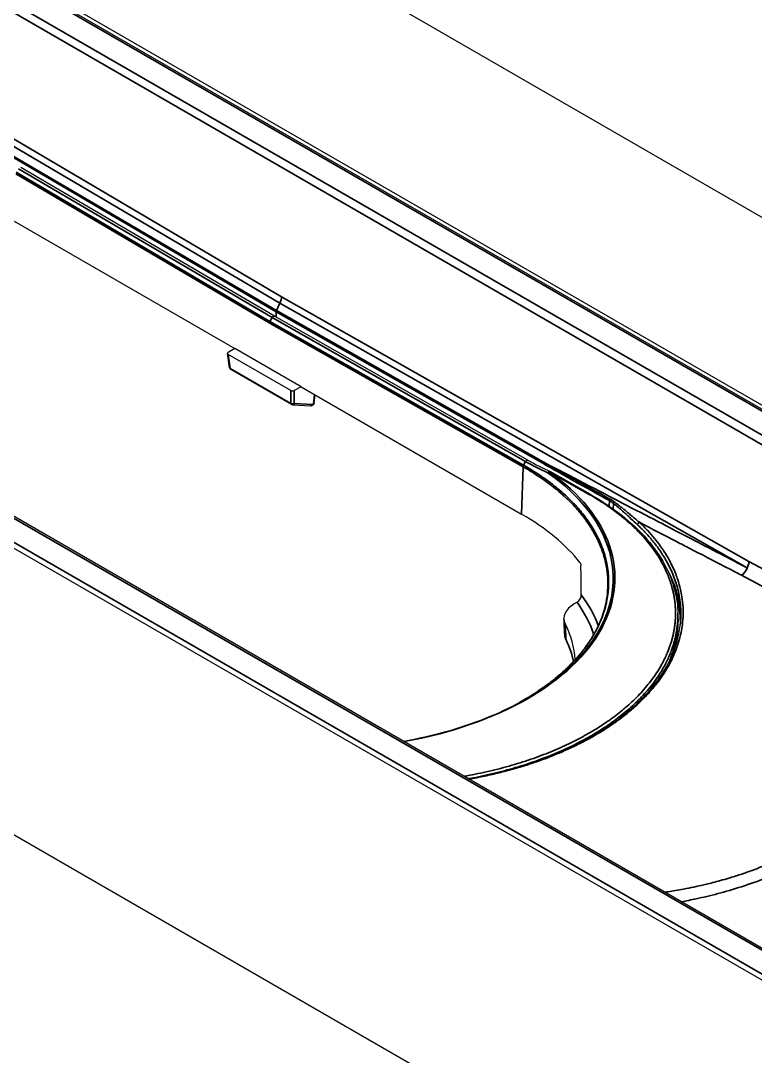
# Model space of a CAD drawing. Header units: millimetres. Extents: x 101 to 3000, y 150 to 4305.
# Drawn here: x 1871.9 to 1919.1, y 1235.2 to 1301.6 of the extents above; entities that cross this region are included whole.
import ezdxf

# ---------------------------------------------------------------- set-up
doc = ezdxf.new("R2010")
doc.units = ezdxf.units.MM
doc.header["$LTSCALE"] = 15
doc.layers.add('_Sichtbarkanten', color=7, linetype='Continuous', lineweight=25)
doc.layers.add('Sichtbar schmal (ISO)', color=7, linetype='Continuous', lineweight=35)

msp = doc.modelspace()

# ---------------------------------------------------------------- linework, layer by layer
at = {"layer": '_Sichtbarkanten'}
for p, q in [((1636.03, 1452.698), (2166.36, 1146.511)), ((1577.694, 1419.017), (2108.024, 1112.831)), ((1679.518, 1415.26), (2101.671, 1171.53)), ((1680.206, 1415.129), (2101.288, 1172.017)), ((2071.698, 1154.236), (1649.564, 1397.955)), ((2069.31, 1153.554), (1648.227, 1396.666)), ((1888.223, 1282.662), (1871.944, 1292.22)), ((1871.533, 1288.765), (1885.693, 1280.59)), ((1904.502, 1273.422), (1888.223, 1282.662)), ((1885.693, 1280.59), (1885.258, 1280.339)), ((1889.935, 1278.141), (1885.693, 1280.59)), ((1885.352, 1279.362), (1885.215, 1280.271)), ((1889.289, 1277.89), (1885.258, 1280.217)), ((1889.32, 1277.007), (1885.426, 1279.255)), ((1889.935, 1278.141), (1889.501, 1277.89)), ((1889.935, 1278.141), (1904.095, 1269.965)), ((1890.788, 1277.089), (1890.845, 1277.615)), ((1889.386, 1276.987), (1890.555, 1276.913)), ((1890.64, 1276.932), (1890.714, 1276.975)), ((1908.504, 1271.234), (1905.936, 1272.691)), ((1907.653, 1264.299), (1907.469, 1264.194)), ((1914.124, 1263.605), (1914.132, 1263.266))]:
    msp.add_line(p, q, dxfattribs=at)
for centre, start, end in [((1885.501, 1279.385), 188.61675, 240), ((1889.395, 1277.136), 240, 266.37495), ((1890.565, 1277.062), 266.37495, 300), ((1890.639, 1277.105), 300, 353.78661), ((1905.862, 1272.56), 60.43491, 65.65538)]:
    msp.add_arc(centre, 0.15, start, end, dxfattribs=at)
for centre, major_axis, ratio, start_param, end_param in [((1885.365, 1280.278), (-0.151, 0), 0.572981, 5.501585, 7.064785), ((1889.395, 1277.952), (0.15, 0), 0.581753, 3.930789, 5.493989), ((1904.428, 1273.292), (0.074, 0.13), 0.582198, 6.283093, 6.283157), ((1891.039, 1262.427), (18.464, 0), 0.57735, 0.427822, 0.785398), ((839.537, 743.733), (-647.369, -1359.085), 0.625473, 2.236585, 2.238006), ((1909.062, 1263.269), (-2.252, 0.007), 0.578781, 5.499969, 6.565392), ((1891.039, 1260.284), (16.5, 0), 0.57735, 0.0341, 0.27957), ((1909.113, 1262.233), (-2.252, -0.002), 0.574098, 0.02699, 0.027)]:
    msp.add_ellipse(centre, major_axis=major_axis, ratio=ratio, start_param=start_param, end_param=end_param, dxfattribs=at)
for points in [[(1904.502, 1273.422), (1904.978, 1273.152), (1905.453, 1272.91), (1905.924, 1272.697)], [(1911.948, 1268.866), (1911.949, 1268.865), (1911.951, 1268.863), (1911.953, 1268.862)], [(1913.347, 1266.575), (1913.973, 1265.488), (1914.298, 1264.345), (1914.311, 1263.201)], [(1909.629, 1265.244), (1909.629, 1265.244), (1909.629, 1265.244), (1909.629, 1265.244)], [(1906.861, 1262.196), (1906.845, 1262.543), (1906.828, 1262.89), (1906.811, 1263.237)], [(1906.954, 1261.841), (1906.899, 1261.954), (1906.867, 1262.075), (1906.861, 1262.196)], [(1911.068, 1257.526), (1911.068, 1257.526), (1911.068, 1257.526), (1911.068, 1257.526)]]:
    msp.add_open_spline(points, degree=3, dxfattribs=at)
for points, knots in [([(1908.504, 1271.234), (1909.968, 1270.404), (1911.209, 1269.421), (1913.035, 1267.313), (1913.656, 1266.165), (1914.052, 1264.539), (1914.114, 1264.072), (1914.124, 1263.605)], [0, 0, 0, 0, 0.825738, 0.825738, 1.637023, 1.637023, 1.958081, 1.958081, 1.958081, 1.958081]), ([(1907.839, 1266.85), (1907.839, 1266.85), (1907.84, 1266.85), (1907.848, 1266.839), (1907.857, 1266.824), (1907.873, 1266.79), (1907.88, 1266.771), (1907.891, 1266.734), (1907.895, 1266.714), (1907.9, 1266.679), (1907.901, 1266.665), (1907.901, 1266.652)], [0.09312207, 0.09312207, 0.09312207, 0.09312207, 0.0933825, 0.0933825, 0.10135692, 0.10135692, 0.10933134, 0.10933134, 0.11701044, 0.11701044, 0.12271899, 0.12271899, 0.12271899, 0.12271899]), ([(1903.96, 1257.871), (1905.369, 1258.654), (1906.573, 1259.573), (1908.402, 1261.553), (1909.046, 1262.639), (1909.522, 1264.234), (1909.608, 1264.74), (1909.629, 1265.244)], [0.018928, 0.018928, 0.018928, 0.018928, 0.802236, 0.802236, 1.590138, 1.590138, 1.948863, 1.948863, 1.948863, 1.948863]), ([(1907.653, 1264.299), (1907.689, 1264.32), (1907.731, 1264.355), (1907.795, 1264.425), (1907.83, 1264.472), (1907.876, 1264.558), (1907.898, 1264.612), (1907.919, 1264.696), (1907.925, 1264.741), (1907.925, 1264.778)], [0.23076191, 0.23076191, 0.23076191, 0.23076191, 0.25125977, 0.25125977, 0.27133575, 0.27133575, 0.29054459, 0.29054459, 0.30703041, 0.30703041, 0.30703041, 0.30703041]), ([(1900.688, 1252.969), (1901.441, 1253.101), (1902.179, 1253.26), (1904.765, 1253.925), (1906.523, 1254.587), (1909.547, 1256.173), (1910.85, 1257.117), (1912.85, 1259.158), (1913.569, 1260.282), (1914.184, 1262.077), (1914.305, 1262.744), (1914.319, 1263.409)], [2.157913, 2.157913, 2.157913, 2.157913, 2.470961, 2.470961, 3.290454, 3.290454, 4.108917, 4.108917, 4.926753, 4.926753, 5.395592, 5.395592, 5.395592, 5.395592]), ([(1906.954, 1261.841), (1907.031, 1261.683), (1907.101, 1261.524), (1907.225, 1261.204), (1907.28, 1261.044), (1907.366, 1260.755), (1907.399, 1260.627), (1907.428, 1260.499)], [2.0824225, 2.0824225, 2.0824225, 2.0824225, 2.1347084, 2.1347084, 2.1869942, 2.1869942, 2.2283581, 2.2283581, 2.2283581, 2.2283581]), ([(1896.506, 1255.383), (1898.372, 1255.714), (1900.17, 1256.217), (1902.583, 1257.178), (1903.352, 1257.538), (1904.064, 1257.928)], [2.44429, 2.44429, 2.44429, 2.44429, 3.223444, 3.223444, 3.617145, 3.617145, 3.617145, 3.617145])]:
    msp.add_open_spline(points, degree=3, knots=knots, dxfattribs=at)
at = {"layer": 'Sichtbar schmal (ISO)'}
for p, q in [((2101.484, 1171.511), (1679.331, 1415.241)), ((1678.005, 1414.465), (2100.139, 1170.746)), ((2099.874, 1170.292), (1677.74, 1414.011)), ((2071.511, 1154.217), (1649.377, 1397.936)), ((1648.032, 1397.171), (2070.185, 1153.441)), ((1888.582, 1283.508), (1858.595, 1301.142)), ((1888.684, 1283.916), (1858.699, 1301.549)), ((1888.338, 1282.941), (1871.215, 1292.997)), ((1888.358, 1283.023), (1871.236, 1293.078)), ((1887.901, 1282.233), (1871.623, 1291.801)), ((1887.934, 1282.335), (1871.656, 1291.903)), ((1888.075, 1282.577), (1871.795, 1292.136)), ((1888.684, 1283.916), (1918.678, 1266.92)), ((1888.358, 1283.023), (1888.582, 1283.508)), ((1888.582, 1283.508), (1918.579, 1266.511)), ((1888.075, 1282.577), (1887.934, 1282.335)), ((1904.354, 1273.338), (1888.075, 1282.577)), ((1888.338, 1282.941), (1888.333, 1282.6)), ((1888.338, 1282.941), (1905.457, 1273.228)), ((1888.358, 1283.023), (1905.476, 1273.31)), ((1904.186, 1273.001), (1887.901, 1282.233)), ((1904.218, 1273.104), (1887.934, 1282.335)), ((1885.395, 1279.313), (1885.258, 1280.217)), ((1889.289, 1277.065), (1885.395, 1279.313)), ((1889.289, 1277.89), (1889.289, 1277.065)), ((1889.501, 1277.89), (1889.501, 1277.065)), ((1890.744, 1277.033), (1890.81, 1277.636)), ((1889.501, 1277.065), (1890.671, 1276.991)), ((1890.671, 1276.991), (1890.744, 1277.033)), ((1904.354, 1273.338), (1904.218, 1273.104)), ((1904.186, 1273.001), (1904.095, 1269.965)), ((1908.429, 1271.227), (1905.861, 1272.683)), ((1909.73, 1270.824), (1909.725, 1270.471)), ((1909.984, 1270.652), (1909.979, 1270.292)), ((1918.678, 1266.92), (1922.539, 1264.836)), ((1918.215, 1266.035), (1922.076, 1263.951))]:
    msp.add_line(p, q, dxfattribs=at)
for centre, major_axis, ratio, start_param, end_param in [((1888.153, 1283.62), (0.375, 0.65), 0.577352, 4.868915, 5.480336), ((1888.444, 1283), (-0.075, -0.13), 0.57735, 4.868915, 5.480336), ((1885.501, 1279.385), (-0.148, -0.022), 0.572981, 0, 0.694991), ((1885.501, 1279.385), (-0.075, -0.13), 0.57735, 5.585054, 6.283185), ((1889.395, 1277.136), (-0.15, 0), 0.67324, 0.789196, 2.352396), ((1889.395, 1277.136), (-0.075, -0.13), 0.57735, 5.585054, 6.283185), ((1889.395, 1277.136), (-0.009, -0.15), 0.813153, 0, 1.123685), ((1890.565, 1277.062), (-0.009, -0.15), 0.813153, 0, 1.123685), ((1890.565, 1277.062), (0.075, -0.13), 0.57735, 0, 0.698132), ((1890.639, 1277.105), (0.075, -0.13), 0.57735, 0, 0.698132), ((1890.639, 1277.105), (0.149, -0.016), 0.605022, 5.563476, 6.283185), ((1904.428, 1273.292), (0.074, 0.13), 0.582198, 0, 1.549104), ((1908.135, 1315.563), (-4.502, 44.162), 0.521453, 2.786666, 2.847999), ((1905.563, 1273.287), (-0.074, -0.13), 0.58244, 4.864556, 5.475994), ((1924.783, 1263.087), (-25.423, 13.802), 0.016308, 0.716048, 0.946005), ((1927.941, 1261.56), (-28.797, 15.473), 0.013737, 0.68337, 0.894993), ((1891.041, 1265.766), (19.042, 0.143), 0.57229, 5.001346, 6.957741), ((1891.041, 1265.731), (18.938, 0.142), 0.572276, 5.466356, 6.957755), ((1904.292, 1273.058), (0.075, 0.13), 0.580795, 1.551922, 2.31988), ((1905.862, 1272.56), (-0.086, -0.123), 0.640065, 3.98264, 4.750121), ((1905.862, 1272.56), (0.074, 0.13), 0.582367, 0, 0.780997), ((1908.43, 1271.104), (0.074, 0.13), 0.582367, 6.283184, 7.064181), ((1909.836, 1270.883), (-0.073, -0.131), 0.586814, 4.677713, 5.471919), ((1910.1, 1270.705), (-0.094, -0.117), 0.590518, 4.735465, 5.573398), ((1895.041, 1262.917), (20.034, 0.149), 0.572328, 0.714604, 0.714608), ((1911.663, 1269.317), (-0.103, -0.109), 0.704324, 4.16724, 5.628773), ((1895.04, 1262.915), (19.697, 0.148), 0.57229, 0.456854, 0.457129), ((1918.148, 1266.625), (0.356, 0.66), 0.595228, 4.005283, 5.463511), ((1918.148, 1266.625), (0.37, 0.653), 0.5825, 4.864211, 5.475653), ((1918.148, 1266.625), (-0.345, -0.666), 0.585968, 0.853958, 1.700946), ((1891.039, 1260.58), (18.385, 0), 0.57735, 0.210865, 0.406654), ((1891.039, 1260.284), (18.01, 0), 0.57735, 0.189361, 0.39646), ((383.366, 363.075), (-916.059, -2044.368), 0.596974, 2.270824, 2.271362), ((1909.113, 1262.233), (-2.252, -0.002), 0.574098, 0.027, 0.273983), ((1907.089, 1261.907), (-0.135, -0.066), 0.786089, 5.935437, 6.283185), ((1891.039, 1259.302), (16.521, 0), 0.57735, 0.125962, 0.273772)]:
    msp.add_ellipse(centre, major_axis=major_axis, ratio=ratio, start_param=start_param, end_param=end_param, dxfattribs=at)
for points, knots in [([(1888.075, 1282.577), (1888.082, 1282.589), (1888.089, 1282.599), (1888.097, 1282.609), (1888.106, 1282.618), (1888.114, 1282.627), (1888.123, 1282.635), (1888.132, 1282.643), (1888.141, 1282.649), (1888.15, 1282.654), (1888.159, 1282.66), (1888.168, 1282.664), (1888.177, 1282.666), (1888.186, 1282.668), (1888.194, 1282.669), (1888.202, 1282.668), (1888.21, 1282.668), (1888.217, 1282.666), (1888.223, 1282.662), (1888.223, 1282.662), (1888.223, 1282.662), (1888.223, 1282.662)], [0, 0, 0, 0, 0.1111111, 0.1111111, 0.1111111, 0.2222222, 0.2222222, 0.2222222, 0.3333333, 0.3333333, 0.3333333, 0.4444444, 0.4444444, 0.4444444, 0.5555556, 0.5555556, 0.5555556, 0.6666667, 0.6666667, 0.6666667, 0.6672932, 0.6672932, 0.6672932, 0.6672932]), ([(1903.961, 1257.872), (1904.046, 1257.919), (1904.131, 1257.967), (1904.215, 1258.015), (1904.396, 1258.12), (1904.574, 1258.227), (1904.747, 1258.335), (1904.889, 1258.424), (1905.029, 1258.514), (1905.165, 1258.606), (1905.336, 1258.72), (1905.503, 1258.837), (1905.665, 1258.955), (1905.792, 1259.047), (1905.916, 1259.141), (1906.037, 1259.235), (1906.195, 1259.359), (1906.349, 1259.484), (1906.498, 1259.612), (1906.609, 1259.707), (1906.718, 1259.803), (1906.824, 1259.9), (1906.969, 1260.033), (1907.108, 1260.167), (1907.243, 1260.303), (1907.339, 1260.4), (1907.432, 1260.497), (1907.522, 1260.596), (1907.652, 1260.737), (1907.776, 1260.879), (1907.894, 1261.023), (1907.975, 1261.121), (1908.053, 1261.22), (1908.128, 1261.319), (1908.241, 1261.468), (1908.348, 1261.619), (1908.449, 1261.77), (1908.515, 1261.868), (1908.578, 1261.967), (1908.638, 1262.066), (1908.733, 1262.222), (1908.821, 1262.379), (1908.904, 1262.538), (1908.954, 1262.636), (1909.003, 1262.734), (1909.049, 1262.833), (1909.125, 1262.995), (1909.194, 1263.159), (1909.256, 1263.323), (1909.292, 1263.42), (1909.327, 1263.517), (1909.359, 1263.614), (1909.414, 1263.782), (1909.462, 1263.951), (1909.503, 1264.12), (1909.526, 1264.215), (1909.547, 1264.31), (1909.566, 1264.405), (1909.599, 1264.578), (1909.626, 1264.752), (1909.644, 1264.925), (1909.654, 1265.018), (1909.662, 1265.111), (1909.668, 1265.203), (1909.679, 1265.38), (1909.683, 1265.557), (1909.679, 1265.734), (1909.677, 1265.823), (1909.672, 1265.913), (1909.666, 1266.003), (1909.654, 1266.182), (1909.634, 1266.362), (1909.606, 1266.541), (1909.592, 1266.627), (1909.577, 1266.713), (1909.56, 1266.799), (1909.523, 1266.981), (1909.479, 1267.162), (1909.426, 1267.342), (1909.402, 1267.424), (1909.377, 1267.507), (1909.349, 1267.589), (1909.288, 1267.771), (1909.219, 1267.952), (1909.141, 1268.133), (1909.107, 1268.211), (1909.072, 1268.289), (1909.035, 1268.366), (1908.948, 1268.55), (1908.853, 1268.732), (1908.752, 1268.909), (1908.709, 1268.983), (1908.665, 1269.056), (1908.621, 1269.128), (1908.514, 1269.3), (1908.403, 1269.467), (1908.288, 1269.626), (1908.229, 1269.708), (1908.169, 1269.789), (1908.108, 1269.868), (1908.003, 1270.004), (1907.896, 1270.135), (1907.788, 1270.261), (1907.692, 1270.373), (1907.595, 1270.481), (1907.498, 1270.584), (1907.422, 1270.666), (1907.346, 1270.745), (1907.271, 1270.821), (1907.109, 1270.984), (1906.951, 1271.133), (1906.796, 1271.273), (1906.787, 1271.281), (1906.779, 1271.289), (1906.77, 1271.296), (1906.606, 1271.442), (1906.446, 1271.578), (1906.287, 1271.707), (1906.192, 1271.783), (1906.098, 1271.857), (1906.004, 1271.929), (1905.94, 1271.978), (1905.876, 1272.026), (1905.813, 1272.073), (1905.657, 1272.188), (1905.502, 1272.297), (1905.353, 1272.399), (1905.204, 1272.501), (1905.059, 1272.595), (1904.922, 1272.682), (1904.785, 1272.768), (1904.656, 1272.847), (1904.538, 1272.918), (1904.42, 1272.988), (1904.313, 1273.05), (1904.218, 1273.104)], [0.4724257, 0.4724257, 0.4724257, 0.4724257, 0.4777754, 0.4777754, 0.4777754, 0.4893617, 0.4893617, 0.4893617, 0.4988219, 0.4988219, 0.4988219, 0.5106383, 0.5106383, 0.5106383, 0.5198637, 0.5198637, 0.5198637, 0.5319149, 0.5319149, 0.5319149, 0.5409076, 0.5409076, 0.5409076, 0.5531915, 0.5531915, 0.5531915, 0.5619457, 0.5619457, 0.5619457, 0.5744681, 0.5744681, 0.5744681, 0.5829877, 0.5829877, 0.5829877, 0.5957447, 0.5957447, 0.5957447, 0.6040232, 0.6040232, 0.6040232, 0.6170213, 0.6170213, 0.6170213, 0.6250636, 0.6250636, 0.6250636, 0.6382979, 0.6382979, 0.6382979, 0.6460972, 0.6460972, 0.6460972, 0.6595745, 0.6595745, 0.6595745, 0.6671372, 0.6671372, 0.6671372, 0.6808511, 0.6808511, 0.6808511, 0.68817, 0.68817, 0.68817, 0.7021277, 0.7021277, 0.7021277, 0.7092092, 0.7092092, 0.7092092, 0.7234043, 0.7234043, 0.7234043, 0.7302377, 0.7302377, 0.7302377, 0.7446809, 0.7446809, 0.7446809, 0.7512943, 0.7512943, 0.7512943, 0.7659574, 0.7659574, 0.7659574, 0.7722799, 0.7722799, 0.7722799, 0.787234, 0.787234, 0.787234, 0.7934964, 0.7934964, 0.7934964, 0.8085106, 0.8085106, 0.8085106, 0.8163147, 0.8163147, 0.8163147, 0.8297872, 0.8297872, 0.8297872, 0.8416999, 0.8416999, 0.8416999, 0.8510638, 0.8510638, 0.8510638, 0.8712347, 0.8712347, 0.8712347, 0.8723404, 0.8723404, 0.8723404, 0.893617, 0.893617, 0.893617, 0.9062396, 0.9062396, 0.9062396, 0.9148936, 0.9148936, 0.9148936, 0.9361702, 0.9361702, 0.9361702, 0.9574468, 0.9574468, 0.9574468, 0.9787234, 0.9787234, 0.9787234, 1, 1, 1, 1]), ([(1909.629, 1265.244), (1909.635, 1265.379), (1909.637, 1265.515), (1909.633, 1265.65), (1909.627, 1265.919), (1909.603, 1266.188), (1909.561, 1266.455), (1909.519, 1266.723), (1909.459, 1266.99), (1909.381, 1267.254), (1909.304, 1267.519), (1909.21, 1267.781), (1909.097, 1268.043), (1908.984, 1268.305), (1908.852, 1268.566), (1908.708, 1268.817), (1908.564, 1269.068), (1908.408, 1269.307), (1908.246, 1269.532), (1908.084, 1269.757), (1907.917, 1269.967), (1907.747, 1270.166), (1907.576, 1270.365), (1907.402, 1270.552), (1907.231, 1270.724), (1907.061, 1270.896), (1906.895, 1271.052), (1906.732, 1271.198), (1906.568, 1271.344), (1906.408, 1271.48), (1906.249, 1271.608), (1906.09, 1271.737), (1905.933, 1271.858), (1905.777, 1271.973), (1905.621, 1272.088), (1905.467, 1272.197), (1905.318, 1272.298), (1905.169, 1272.4), (1905.025, 1272.494), (1904.888, 1272.58), (1904.752, 1272.667), (1904.623, 1272.746), (1904.505, 1272.816), (1904.387, 1272.886), (1904.281, 1272.947), (1904.186, 1273.001)], [0.6914239, 0.6914239, 0.6914239, 0.6914239, 0.7021277, 0.7021277, 0.7021277, 0.7234043, 0.7234043, 0.7234043, 0.7446809, 0.7446809, 0.7446809, 0.7659574, 0.7659574, 0.7659574, 0.787234, 0.787234, 0.787234, 0.8085106, 0.8085106, 0.8085106, 0.8297872, 0.8297872, 0.8297872, 0.8510638, 0.8510638, 0.8510638, 0.8723404, 0.8723404, 0.8723404, 0.893617, 0.893617, 0.893617, 0.9148936, 0.9148936, 0.9148936, 0.9361702, 0.9361702, 0.9361702, 0.9574468, 0.9574468, 0.9574468, 0.9787234, 0.9787234, 0.9787234, 1, 1, 1, 1]), ([(1905.781, 1272.611), (1905.786, 1272.621), (1905.792, 1272.631), (1905.799, 1272.64), (1905.805, 1272.649), (1905.812, 1272.658), (1905.82, 1272.665), (1905.828, 1272.673), (1905.836, 1272.679), (1905.844, 1272.684), (1905.852, 1272.69), (1905.86, 1272.694), (1905.868, 1272.697), (1905.877, 1272.7), (1905.885, 1272.702), (1905.893, 1272.703), (1905.901, 1272.703), (1905.908, 1272.702), (1905.915, 1272.7), (1905.918, 1272.699), (1905.921, 1272.698), (1905.924, 1272.697)], [0, 0, 0, 0, 0.1, 0.1, 0.1, 0.2, 0.2, 0.2, 0.3, 0.3, 0.3, 0.4, 0.4, 0.4, 0.5, 0.5, 0.5, 0.6, 0.6, 0.6, 0.6423932, 0.6423932, 0.6423932, 0.6423932]), ([(1900.406, 1253.132), (1900.522, 1253.152), (1900.851, 1253.211), (1901.455, 1253.33), (1902.204, 1253.499), (1902.932, 1253.683), (1903.645, 1253.884), (1904.352, 1254.105), (1905.031, 1254.339), (1905.668, 1254.579), (1906.274, 1254.827), (1906.853, 1255.084), (1907.397, 1255.345), (1907.902, 1255.606), (1908.376, 1255.868), (1908.828, 1256.136), (1909.267, 1256.415), (1909.705, 1256.712), (1910.14, 1257.03), (1910.564, 1257.366), (1910.977, 1257.72), (1911.378, 1258.096), (1911.763, 1258.492), (1912.125, 1258.904), (1912.46, 1259.33), (1912.771, 1259.774), (1913.036, 1260.208), (1913.236, 1260.583), (1913.387, 1260.905), (1913.505, 1261.187), (1913.6, 1261.439), (1913.677, 1261.673), (1913.744, 1261.898), (1913.802, 1262.125), (1913.852, 1262.352), (1913.893, 1262.58), (1913.927, 1262.808), (1913.951, 1263.037), (1913.968, 1263.266), (1913.975, 1263.495), (1913.975, 1263.723), (1913.966, 1263.952), (1913.948, 1264.181), (1913.922, 1264.41), (1913.888, 1264.635), (1913.845, 1264.867), (1913.787, 1265.12), (1913.709, 1265.41), (1913.602, 1265.741), (1913.464, 1266.098), (1913.297, 1266.472), (1913.092, 1266.868), (1912.836, 1267.297), (1912.534, 1267.74), (1912.199, 1268.173), (1911.846, 1268.58), (1911.494, 1268.948), (1911.149, 1269.277), (1910.817, 1269.571), (1910.493, 1269.839), (1910.17, 1270.091), (1909.83, 1270.34), (1909.445, 1270.606), (1908.982, 1270.904), (1908.623, 1271.117), (1908.429, 1271.227)], [0.3741698, 0.3741698, 0.3741698, 0.3741698, 0.38, 0.39, 0.4, 0.41, 0.42, 0.43, 0.44, 0.45, 0.46, 0.47, 0.48, 0.49, 0.5, 0.51, 0.52, 0.53, 0.54, 0.55, 0.56, 0.57, 0.58, 0.59, 0.6, 0.61, 0.62, 0.63, 0.64, 0.65, 0.66, 0.67, 0.68, 0.69, 0.7, 0.71, 0.72, 0.73, 0.74, 0.75, 0.76, 0.77, 0.78, 0.79, 0.8, 0.81, 0.82, 0.83, 0.84, 0.85, 0.86, 0.87, 0.88, 0.89, 0.9, 0.91, 0.92, 0.93, 0.94, 0.95, 0.96, 0.97, 0.98, 0.99, 1, 1, 1, 1]), ([(1909.73, 1270.824), (1909.761, 1270.807), (1909.792, 1270.789), (1909.822, 1270.769), (1909.834, 1270.762), (1909.846, 1270.754), (1909.857, 1270.746), (1909.874, 1270.735), (1909.89, 1270.723), (1909.907, 1270.711), (1909.933, 1270.693), (1909.959, 1270.673), (1909.984, 1270.652)], [0, 0, 0, 0, 0.3629213, 0.3629213, 0.3629213, 0.5, 0.5, 0.5, 0.6950832, 0.6950832, 0.6950832, 1, 1, 1, 1]), ([(1909.762, 1270.931), (1909.806, 1270.906), (1909.851, 1270.88), (1909.895, 1270.851), (1909.94, 1270.822), (1909.984, 1270.791), (1910.029, 1270.758)], [0, 0, 0, 0, 0.5, 0.5, 0.5, 1, 1, 1, 1]), ([(1909.984, 1270.652), (1910.197, 1270.481), (1910.394, 1270.313), (1910.578, 1270.151), (1910.762, 1269.989), (1910.933, 1269.834), (1911.092, 1269.687), (1911.251, 1269.541), (1911.398, 1269.402), (1911.535, 1269.274)], [0, 0, 0, 0, 0.3333333, 0.3333333, 0.3333333, 0.6666667, 0.6666667, 0.6666667, 1, 1, 1, 1]), ([(1910.029, 1270.758), (1910.11, 1270.697), (1910.189, 1270.637), (1910.265, 1270.577), (1910.336, 1270.522), (1910.406, 1270.468), (1910.474, 1270.414), (1910.532, 1270.368), (1910.589, 1270.322), (1910.644, 1270.277), (1910.655, 1270.269), (1910.665, 1270.26), (1910.675, 1270.252), (1910.75, 1270.191), (1910.823, 1270.132), (1910.894, 1270.073), (1910.975, 1270.006), (1911.054, 1269.94), (1911.13, 1269.876), (1911.148, 1269.861), (1911.165, 1269.847), (1911.182, 1269.833), (1911.25, 1269.775), (1911.317, 1269.719), (1911.382, 1269.663), (1911.475, 1269.584), (1911.565, 1269.508), (1911.651, 1269.435)], [0, 0, 0, 0, 0.122778, 0.122778, 0.122778, 0.236478, 0.236478, 0.236478, 0.333333, 0.333333, 0.333333, 0.35135, 0.35135, 0.35135, 0.482502, 0.482502, 0.482502, 0.632881, 0.632881, 0.632881, 0.666667, 0.666667, 0.666667, 0.803535, 0.803535, 0.803535, 1, 1, 1, 1]), ([(1911.651, 1269.435), (1911.808, 1269.289), (1911.97, 1269.129), (1912.134, 1268.956), (1912.151, 1268.938), (1912.168, 1268.919), (1912.186, 1268.901), (1912.333, 1268.744), (1912.481, 1268.576), (1912.628, 1268.396), (1912.657, 1268.362), (1912.685, 1268.327), (1912.713, 1268.292), (1912.849, 1268.121), (1912.985, 1267.94), (1913.117, 1267.747), (1913.156, 1267.691), (1913.195, 1267.633), (1913.233, 1267.574), (1913.353, 1267.392), (1913.469, 1267.198), (1913.581, 1266.993), (1913.627, 1266.909), (1913.672, 1266.822), (1913.716, 1266.734), (1913.813, 1266.538), (1913.905, 1266.334), (1913.989, 1266.119), (1914.035, 1266.001), (1914.079, 1265.88), (1914.12, 1265.756), (1914.188, 1265.553), (1914.248, 1265.342), (1914.298, 1265.121), (1914.332, 1264.97), (1914.362, 1264.815), (1914.386, 1264.657), (1914.42, 1264.442), (1914.443, 1264.222), (1914.455, 1264.002), (1914.464, 1263.838), (1914.466, 1263.674), (1914.462, 1263.51), (1914.457, 1263.293), (1914.441, 1263.077), (1914.414, 1262.861), (1914.393, 1262.695), (1914.366, 1262.529), (1914.332, 1262.363), (1914.289, 1262.151), (1914.236, 1261.94), (1914.172, 1261.73), (1914.12, 1261.562), (1914.062, 1261.394), (1913.998, 1261.227), (1913.918, 1261.021), (1913.829, 1260.817), (1913.729, 1260.614), (1913.647, 1260.447), (1913.559, 1260.282), (1913.464, 1260.117), (1913.35, 1259.921), (1913.227, 1259.726), (1913.094, 1259.533), (1912.982, 1259.37), (1912.863, 1259.207), (1912.737, 1259.047), (1912.591, 1258.861), (1912.436, 1258.677), (1912.273, 1258.496), (1912.129, 1258.337), (1911.978, 1258.179), (1911.821, 1258.024), (1911.646, 1257.85), (1911.462, 1257.679), (1911.27, 1257.511), (1911.095, 1257.357), (1910.914, 1257.207), (1910.727, 1257.059), (1910.524, 1256.898), (1910.314, 1256.741), (1910.097, 1256.588), (1909.894, 1256.444), (1909.685, 1256.303), (1909.47, 1256.165), (1909.244, 1256.02), (1909.011, 1255.879), (1908.772, 1255.741), (1908.541, 1255.607), (1908.304, 1255.478), (1908.062, 1255.351), (1907.815, 1255.222), (1907.563, 1255.097), (1907.304, 1254.976), (1907.046, 1254.855), (1906.782, 1254.737), (1906.512, 1254.623), (1906.248, 1254.511), (1905.979, 1254.403), (1905.705, 1254.299), (1905.422, 1254.192), (1905.134, 1254.089), (1904.842, 1253.99), (1904.564, 1253.896), (1904.282, 1253.807), (1903.996, 1253.721), (1903.692, 1253.629), (1903.383, 1253.543), (1903.071, 1253.461), (1902.784, 1253.385), (1902.493, 1253.314), (1902.199, 1253.246), (1901.874, 1253.172), (1901.546, 1253.103), (1901.215, 1253.039), (1901.052, 1253.007), (1900.889, 1252.977), (1900.724, 1252.948)], [0, 0, 0, 0, 0.0333333, 0.0333333, 0.0333333, 0.0368497, 0.0368497, 0.0368497, 0.0666667, 0.0666667, 0.0666667, 0.0723866, 0.0723866, 0.0723866, 0.1, 0.1, 0.1, 0.1081076, 0.1081076, 0.1081076, 0.1333333, 0.1333333, 0.1333333, 0.14374, 0.14374, 0.14374, 0.1666667, 0.1666667, 0.1666667, 0.1793342, 0.1793342, 0.1793342, 0.2, 0.2, 0.2, 0.2140962, 0.2140962, 0.2140962, 0.2333333, 0.2333333, 0.2333333, 0.2476831, 0.2476831, 0.2476831, 0.2666667, 0.2666667, 0.2666667, 0.2813022, 0.2813022, 0.2813022, 0.3, 0.3, 0.3, 0.3149315, 0.3149315, 0.3149315, 0.3333333, 0.3333333, 0.3333333, 0.3484991, 0.3484991, 0.3484991, 0.3666667, 0.3666667, 0.3666667, 0.3821125, 0.3821125, 0.3821125, 0.4, 0.4, 0.4, 0.4157431, 0.4157431, 0.4157431, 0.4333333, 0.4333333, 0.4333333, 0.449342, 0.449342, 0.449342, 0.4666667, 0.4666667, 0.4666667, 0.4829133, 0.4829133, 0.4829133, 0.5, 0.5, 0.5, 0.5165294, 0.5165294, 0.5165294, 0.5333333, 0.5333333, 0.5333333, 0.5501527, 0.5501527, 0.5501527, 0.5666667, 0.5666667, 0.5666667, 0.5837448, 0.5837448, 0.5837448, 0.6, 0.6, 0.6, 0.6173435, 0.6173435, 0.6173435, 0.6333333, 0.6333333, 0.6333333, 0.650985, 0.650985, 0.650985, 0.6596625, 0.6596625, 0.6596625, 0.6596625]), ([(1911.535, 1269.274), (1911.69, 1269.128), (1912.011, 1268.811), (1912.504, 1268.256), (1912.991, 1267.615), (1913.455, 1266.869), (1913.867, 1266.001), (1914.181, 1265.015), (1914.314, 1264.1), (1914.323, 1263.565), (1914.319, 1263.409)], [0, 0, 0, 0, 0.0333333, 0.0666667, 0.1, 0.1333333, 0.1666667, 0.2, 0.2333333, 0.247143, 0.247143, 0.247143, 0.247143]), ([(1911.651, 1269.435), (1912.478, 1269.007), (1913.272, 1268.595), (1914.032, 1268.201), (1914.335, 1268.044), (1914.633, 1267.89), (1914.925, 1267.738), (1915.366, 1267.51), (1915.795, 1267.288), (1916.213, 1267.071), (1916.772, 1266.782), (1917.311, 1266.503), (1917.832, 1266.233), (1917.961, 1266.166), (1918.088, 1266.1), (1918.215, 1266.035)], [0, 0, 0, 0, 0.333333, 0.333333, 0.333333, 0.466347, 0.466347, 0.466347, 0.666667, 0.666667, 0.666667, 0.933826, 0.933826, 0.933826, 1, 1, 1, 1]), ([(1914.282, 1262.846), (1914.284, 1262.923), (1914.285, 1263.078), (1914.278, 1263.311), (1914.263, 1263.545), (1914.238, 1263.779), (1914.206, 1264.009), (1914.164, 1264.242), (1914.11, 1264.494), (1914.037, 1264.778), (1913.947, 1265.069), (1913.876, 1265.265), (1913.846, 1265.345)], [0.7396374, 0.7396374, 0.7396374, 0.7396374, 0.75, 0.7604167, 0.7708333, 0.78125, 0.7916667, 0.8020833, 0.8125, 0.8229167, 0.8333333, 0.8402511, 0.8402511, 0.8402511, 0.8402511]), ([(1913.292, 1245.691), (1913.355, 1245.7), (1913.419, 1245.71), (1913.482, 1245.719), (1913.809, 1245.769), (1914.142, 1245.824), (1914.489, 1245.889), (1914.548, 1245.9), (1914.608, 1245.911), (1914.667, 1245.922), (1915.079, 1246.002), (1915.511, 1246.094), (1915.966, 1246.203), (1916.096, 1246.234), (1916.228, 1246.267), (1916.362, 1246.302), (1916.696, 1246.387), (1917.039, 1246.482), (1917.39, 1246.587), (1917.637, 1246.661), (1917.887, 1246.74), (1918.139, 1246.824), (1918.389, 1246.907), (1918.641, 1246.995), (1918.892, 1247.089), (1919.198, 1247.202), (1919.504, 1247.322), (1919.805, 1247.449), (1920, 1247.531), (1920.194, 1247.615), (1920.386, 1247.702), (1920.714, 1247.852), (1921.036, 1248.008), (1921.345, 1248.169), (1921.493, 1248.246), (1921.638, 1248.324), (1921.78, 1248.402), (1922.12, 1248.59), (1922.442, 1248.783), (1922.746, 1248.978), (1922.836, 1249.035), (1922.924, 1249.093), (1923.011, 1249.151), (1923.368, 1249.39), (1923.695, 1249.63), (1923.993, 1249.867), (1924.011, 1249.881), (1924.029, 1249.895), (1924.046, 1249.909), (1924.358, 1250.159), (1924.637, 1250.405), (1924.886, 1250.644), (1924.951, 1250.705), (1925.013, 1250.767), (1925.074, 1250.828), (1925.248, 1251.002), (1925.407, 1251.171), (1925.552, 1251.337), (1925.707, 1251.513), (1925.847, 1251.684), (1925.977, 1251.852), (1926.012, 1251.899), (1926.047, 1251.945), (1926.081, 1251.99), (1926.238, 1252.203), (1926.378, 1252.411), (1926.505, 1252.618), (1926.57, 1252.723), (1926.631, 1252.828), (1926.689, 1252.932), (1926.746, 1253.035), (1926.8, 1253.137), (1926.852, 1253.24), (1926.955, 1253.449), (1927.048, 1253.659), (1927.13, 1253.871), (1927.155, 1253.933), (1927.178, 1253.996), (1927.2, 1254.059), (1927.253, 1254.209), (1927.301, 1254.36), (1927.343, 1254.511), (1927.402, 1254.726), (1927.45, 1254.941), (1927.486, 1255.157), (1927.49, 1255.18), (1927.494, 1255.203), (1927.497, 1255.226), (1927.528, 1255.419), (1927.549, 1255.612), (1927.56, 1255.806), (1927.573, 1256.013), (1927.575, 1256.22), (1927.566, 1256.428), (1927.565, 1256.439), (1927.565, 1256.449), (1927.564, 1256.46), (1927.554, 1256.679), (1927.531, 1256.899), (1927.496, 1257.121), (1927.468, 1257.301), (1927.431, 1257.482), (1927.385, 1257.665), (1927.374, 1257.706), (1927.363, 1257.748), (1927.352, 1257.79), (1927.29, 1258.015), (1927.215, 1258.241), (1927.125, 1258.469), (1927.063, 1258.627), (1926.994, 1258.786), (1926.918, 1258.944), (1926.885, 1259.013), (1926.85, 1259.083), (1926.814, 1259.152), (1926.696, 1259.378), (1926.567, 1259.6), (1926.433, 1259.807), (1926.323, 1259.978), (1926.21, 1260.14), (1926.097, 1260.292), (1926.074, 1260.324), (1926.051, 1260.354), (1926.028, 1260.384), (1925.893, 1260.563), (1925.759, 1260.727), (1925.624, 1260.884), (1925.49, 1261.04), (1925.355, 1261.188), (1925.218, 1261.332), (1925.082, 1261.475), (1924.944, 1261.614), (1924.805, 1261.748), (1924.791, 1261.761), (1924.778, 1261.774), (1924.764, 1261.787), (1924.638, 1261.908), (1924.511, 1262.026), (1924.382, 1262.142), (1924.24, 1262.27), (1924.096, 1262.395), (1923.949, 1262.519), (1923.803, 1262.642), (1923.654, 1262.765), (1923.502, 1262.886), (1923.35, 1263.007), (1923.196, 1263.128), (1923.039, 1263.247), (1922.883, 1263.366), (1922.725, 1263.484), (1922.565, 1263.601), (1922.543, 1263.616), (1922.522, 1263.632), (1922.501, 1263.647), (1922.361, 1263.749), (1922.219, 1263.85), (1922.076, 1263.951)], [0.3621811, 0.3621811, 0.3621811, 0.3621811, 0.3653846, 0.3653846, 0.3653846, 0.3818232, 0.3818232, 0.3818232, 0.3846154, 0.3846154, 0.3846154, 0.4038462, 0.4038462, 0.4038462, 0.4093576, 0.4093576, 0.4093576, 0.4230769, 0.4230769, 0.4230769, 0.4327241, 0.4327241, 0.4327241, 0.4423077, 0.4423077, 0.4423077, 0.4539652, 0.4539652, 0.4539652, 0.4615385, 0.4615385, 0.4615385, 0.474558, 0.474558, 0.474558, 0.4807692, 0.4807692, 0.4807692, 0.4956006, 0.4956006, 0.4956006, 0.5, 0.5, 0.5, 0.5181467, 0.5181467, 0.5181467, 0.5192308, 0.5192308, 0.5192308, 0.5384615, 0.5384615, 0.5384615, 0.5434493, 0.5434493, 0.5434493, 0.5576923, 0.5576923, 0.5576923, 0.5727792, 0.5727792, 0.5727792, 0.5769231, 0.5769231, 0.5769231, 0.5961538, 0.5961538, 0.5961538, 0.6058788, 0.6058788, 0.6058788, 0.6153846, 0.6153846, 0.6153846, 0.6346154, 0.6346154, 0.6346154, 0.6403017, 0.6403017, 0.6403017, 0.6538462, 0.6538462, 0.6538462, 0.6730769, 0.6730769, 0.6730769, 0.6751186, 0.6751186, 0.6751186, 0.6923077, 0.6923077, 0.6923077, 0.7106147, 0.7106147, 0.7106147, 0.7115385, 0.7115385, 0.7115385, 0.7307692, 0.7307692, 0.7307692, 0.7464052, 0.7464052, 0.7464052, 0.75, 0.75, 0.75, 0.7692308, 0.7692308, 0.7692308, 0.7825567, 0.7825567, 0.7825567, 0.7884615, 0.7884615, 0.7884615, 0.8076923, 0.8076923, 0.8076923, 0.8236648, 0.8236648, 0.8236648, 0.8269231, 0.8269231, 0.8269231, 0.8461538, 0.8461538, 0.8461538, 0.8653846, 0.8653846, 0.8653846, 0.8846154, 0.8846154, 0.8846154, 0.8864713, 0.8864713, 0.8864713, 0.9038462, 0.9038462, 0.9038462, 0.9230769, 0.9230769, 0.9230769, 0.9423077, 0.9423077, 0.9423077, 0.9615385, 0.9615385, 0.9615385, 0.9807692, 0.9807692, 0.9807692, 0.9833197, 0.9833197, 0.9833197, 1, 1, 1, 1]), ([(1900.686, 1252.97), (1900.729, 1252.978), (1900.988, 1253.026), (1901.507, 1253.128), (1902.261, 1253.298), (1902.996, 1253.483), (1903.714, 1253.686), (1904.426, 1253.908), (1905.111, 1254.144), (1905.753, 1254.386), (1906.364, 1254.636), (1906.948, 1254.896), (1907.496, 1255.159), (1908.004, 1255.421), (1908.482, 1255.686), (1908.938, 1255.956), (1909.381, 1256.237), (1909.822, 1256.537), (1910.26, 1256.857), (1910.688, 1257.196), (1911.104, 1257.552), (1911.508, 1257.931), (1911.897, 1258.331), (1912.261, 1258.746), (1912.599, 1259.175), (1912.912, 1259.623), (1913.179, 1260.06), (1913.381, 1260.438), (1913.533, 1260.762), (1913.652, 1261.046), (1913.748, 1261.301), (1913.826, 1261.537), (1913.893, 1261.764), (1913.951, 1261.992), (1914.002, 1262.222), (1914.044, 1262.451), (1914.077, 1262.681), (1914.102, 1262.912), (1914.118, 1263.142), (1914.126, 1263.373), (1914.126, 1263.527), (1914.124, 1263.605), (1914.124, 1263.605)], [0.3779815, 0.3779815, 0.3779815, 0.3779815, 0.38, 0.39, 0.4, 0.41, 0.42, 0.43, 0.44, 0.45, 0.46, 0.47, 0.48, 0.49, 0.5, 0.51, 0.52, 0.53, 0.54, 0.55, 0.56, 0.57, 0.58, 0.59, 0.6, 0.61, 0.62, 0.63, 0.64, 0.65, 0.66, 0.67, 0.68, 0.69, 0.7, 0.71, 0.72, 0.73, 0.74, 0.75, 0.76, 0.7600671, 0.7600671, 0.7600671, 0.7600671]), ([(1913.581, 1260.521), (1913.625, 1260.623), (1913.665, 1260.724), (1913.702, 1260.821), (1913.708, 1260.838), (1913.715, 1260.855), (1913.721, 1260.872), (1913.757, 1260.97), (1913.789, 1261.065), (1913.818, 1261.156), (1913.825, 1261.178), (1913.832, 1261.199), (1913.839, 1261.221), (1913.864, 1261.302), (1913.886, 1261.379), (1913.906, 1261.452), (1913.913, 1261.479), (1913.92, 1261.505), (1913.927, 1261.531), (1913.944, 1261.595), (1913.958, 1261.657), (1913.972, 1261.715), (1913.978, 1261.744), (1913.985, 1261.772), (1913.991, 1261.8), (1914.002, 1261.853), (1914.012, 1261.905), (1914.022, 1261.956), (1914.027, 1261.985), (1914.033, 1262.013), (1914.038, 1262.042), (1914.046, 1262.091), (1914.054, 1262.139), (1914.061, 1262.187), (1914.066, 1262.215), (1914.07, 1262.243), (1914.074, 1262.272), (1914.08, 1262.32), (1914.086, 1262.369), (1914.092, 1262.418), (1914.095, 1262.446), (1914.098, 1262.474), (1914.101, 1262.502), (1914.106, 1262.551), (1914.111, 1262.601), (1914.114, 1262.65), (1914.117, 1262.678), (1914.119, 1262.706), (1914.12, 1262.735), (1914.123, 1262.784), (1914.126, 1262.833), (1914.128, 1262.882), (1914.129, 1262.91), (1914.13, 1262.938), (1914.131, 1262.967), (1914.132, 1263.015), (1914.133, 1263.064), (1914.133, 1263.113), (1914.133, 1263.142), (1914.133, 1263.17), (1914.133, 1263.198), (1914.132, 1263.221), (1914.132, 1263.243), (1914.132, 1263.266)], [0.646541, 0.646541, 0.646541, 0.646541, 0.6548243, 0.6548243, 0.6548243, 0.65625, 0.65625, 0.65625, 0.6646341, 0.6646341, 0.6646341, 0.6666667, 0.6666667, 0.6666667, 0.6743028, 0.6743028, 0.6743028, 0.6770833, 0.6770833, 0.6770833, 0.6840783, 0.6840783, 0.6840783, 0.6875, 0.6875, 0.6875, 0.694118, 0.694118, 0.694118, 0.6979167, 0.6979167, 0.6979167, 0.7044676, 0.7044676, 0.7044676, 0.7083333, 0.7083333, 0.7083333, 0.7149358, 0.7149358, 0.7149358, 0.71875, 0.71875, 0.71875, 0.7253584, 0.7253584, 0.7253584, 0.7291667, 0.7291667, 0.7291667, 0.7357692, 0.7357692, 0.7357692, 0.7395833, 0.7395833, 0.7395833, 0.746192, 0.746192, 0.746192, 0.75, 0.75, 0.75, 0.7530402, 0.7530402, 0.7530402, 0.7530402]), ([(1914.363, 1245.073), (1914.666, 1245.13), (1915.401, 1245.278), (1916.666, 1245.577), (1918.2, 1246.02), (1919.813, 1246.589), (1921.402, 1247.274), (1922.872, 1248.041), (1924.158, 1248.85), (1925.235, 1249.657), (1926.108, 1250.431), (1926.804, 1251.156), (1927.365, 1251.838), (1927.828, 1252.496), (1928.219, 1253.156), (1928.548, 1253.831), (1928.812, 1254.517), (1929.011, 1255.211), (1929.144, 1255.909), (1929.213, 1256.617), (1929.216, 1257.34), (1929.152, 1258.078), (1929.016, 1258.833), (1928.803, 1259.61), (1928.628, 1260.088), (1928.534, 1260.321)], [0.311186, 0.311186, 0.311186, 0.311186, 0.3333333, 0.3636364, 0.3939394, 0.4242424, 0.4545455, 0.4848485, 0.5151515, 0.5454545, 0.5757576, 0.6060606, 0.6363636, 0.6666667, 0.6969697, 0.7272727, 0.7575758, 0.7878788, 0.8181818, 0.8484848, 0.8787879, 0.9090909, 0.9393939, 0.969697, 1, 1, 1, 1])]:
    msp.add_open_spline(points, degree=3, knots=knots, dxfattribs=at)
for points in [[(1887.901, 1282.233), (1887.901, 1282.244), (1887.904, 1282.266), (1887.916, 1282.302), (1887.927, 1282.324), (1887.934, 1282.335)], [(1905.476, 1273.31), (1907.318, 1272.354), (1910.743, 1270.576), (1915.003, 1268.365), (1917.462, 1267.09), (1918.579, 1266.511)]]:
    msp.add_open_spline(points, degree=3, dxfattribs=at)

doc.saveas('drawing.dxf')
